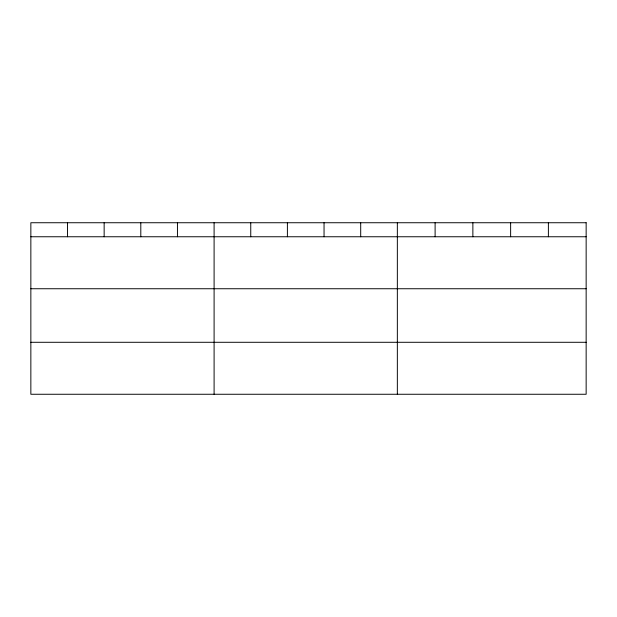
<?xml version="1.0" encoding="UTF-8"?>
<svg xmlns="http://www.w3.org/2000/svg" width="617" height="617" viewBox="0 0 617 617"><rect width="100%" height="100%" fill="white"/><g stroke="black" fill="none" stroke-linecap="round" stroke-linejoin="round"><path stroke-width="0.93" d="M30.85 236.758L586.15 236.758M30.85 288.741L586.15 288.741M30.85 342.288L586.15 342.288M548.39 222.737L548.39 236.758M510.629 222.737L510.629 236.758M472.869 222.737L472.869 236.758M435.108 222.737L435.108 236.758M397.348 222.737L397.348 394.263M360.698 222.737L360.698 236.758M324.048 222.737L324.048 236.758M287.399 222.737L287.399 236.758M250.749 222.737L250.749 236.758M214.099 222.737L214.099 394.263M177.449 222.737L177.449 236.758M140.799 222.737L140.799 236.758M104.15 222.737L104.15 236.758M67.5 222.737L67.5 236.758M586.15 222.737L30.85 222.737L30.85 394.263L586.15 394.263L586.15 222.737"/></g></svg>
